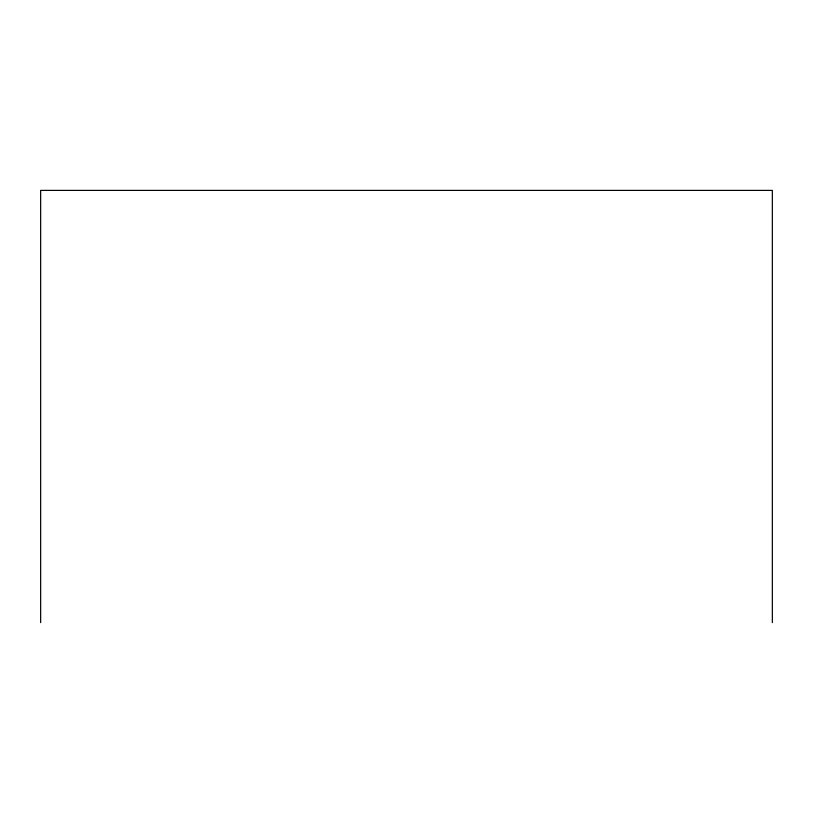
<?xml version="1.0" encoding="UTF-8"?>
<svg xmlns="http://www.w3.org/2000/svg" width="813" height="813" viewBox="0 0 813 813"><rect width="100%" height="100%" fill="white"/><g stroke="black" fill="none" stroke-linecap="round" stroke-linejoin="round"><path stroke-width="1.22" d="M772.35 622.606L772.35 190.394L40.65 190.394L40.65 622.606"/></g></svg>
